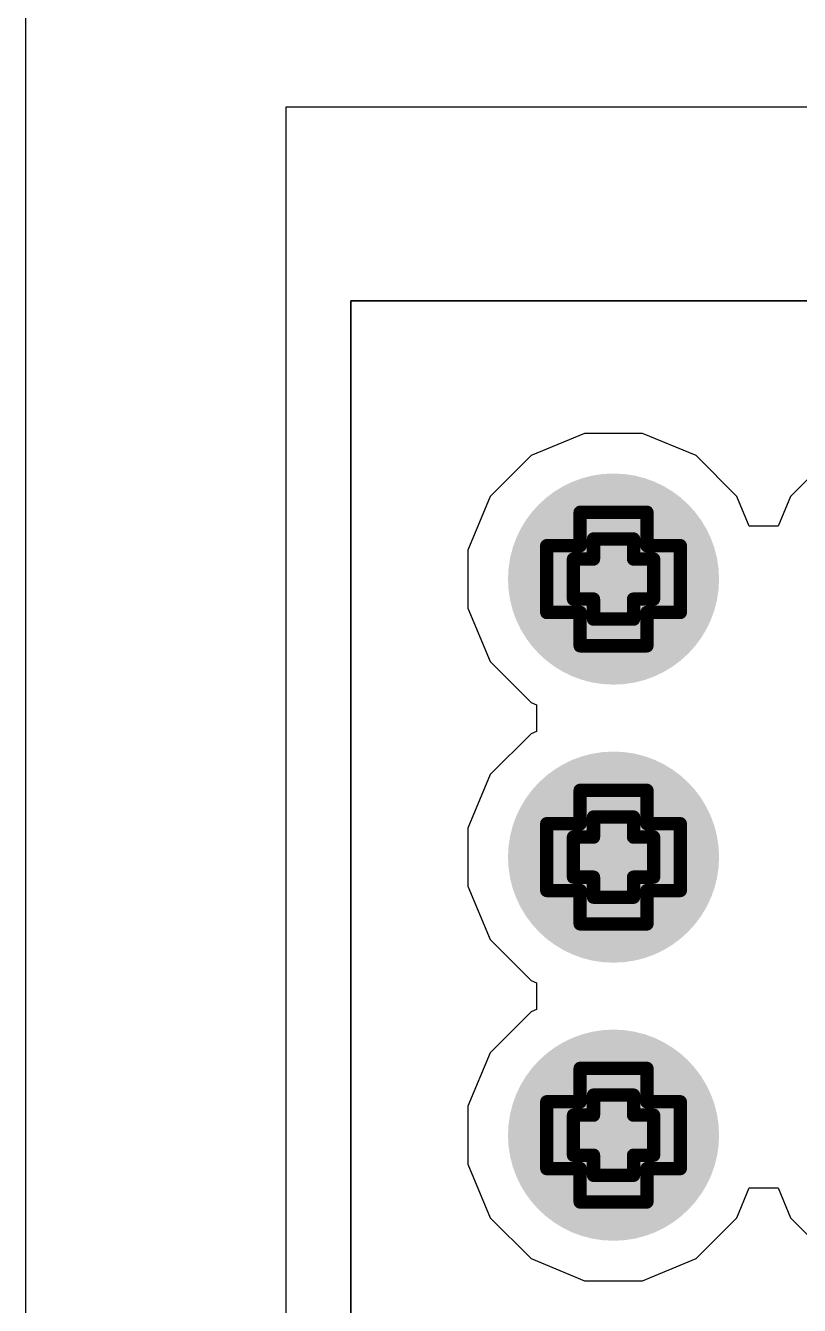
# Model space of a CAD drawing. Header units: inches. Extents: x -3 to 5259, y -3 to 5282.
# Drawn here: x 118.244 to 121.189, y 46.8 to 51.668 of the extents above; entities that cross this region are included whole.
import ezdxf

# ---------------------------------------------------------------- set-up
doc = ezdxf.new("R2010")
doc.units = ezdxf.units.IN
for name, color, linetype in [('Bottom Layer', 5, 'Continuous'), ('Bottom Solder', 6, 'Continuous'), ('Drill Drawing', 1, 'Continuous'), ('Layer 1', 16, 'Continuous'), ('Layer 2', 76, 'Continuous'), ('Top Layer', 1, 'Continuous'), ('Top Solder', 216, 'Continuous'), ('Via Holes', 16, 'Continuous')]:
    doc.layers.add(name, color=color, linetype=linetype)

msp = doc.modelspace()

# ---------------------------------------------------------------- hatches: boundary and pattern name
at = {"layer": 'Bottom Layer'}
h = msp.add_hatch(color=5, dxfattribs=at)
edge = h.paths.add_edge_path()
edge.add_arc((120.4815, 49.5625), 0.3, 0, 360)
h = msp.add_hatch(color=5, dxfattribs=at)
edge = h.paths.add_edge_path()
edge.add_arc((120.4815, 48.5048), 0.3, 0, 360)
h = msp.add_hatch(color=5, dxfattribs=at)
edge = h.paths.add_edge_path()
edge.add_arc((120.4815, 47.4471), 0.3, 0, 360)
at = {"layer": 'Bottom Solder'}
h = msp.add_hatch(color=6, dxfattribs=at)
edge = h.paths.add_edge_path()
edge.add_arc((120.4815, 49.5625), 0.4016, 0, 360)
h = msp.add_hatch(color=6, dxfattribs=at)
edge = h.paths.add_edge_path()
edge.add_arc((120.4815, 48.5048), 0.4016, 0, 360)
h = msp.add_hatch(color=6, dxfattribs=at)
edge = h.paths.add_edge_path()
edge.add_arc((120.4815, 47.4471), 0.4016, 0, 360)
at = {"layer": 'Layer 1'}
h = msp.add_hatch(color=16, dxfattribs=at)
edge = h.paths.add_edge_path()
edge.add_arc((120.4815, 49.5625), 0.3, 0, 360)
h = msp.add_hatch(color=16, dxfattribs=at)
edge = h.paths.add_edge_path()
edge.add_arc((120.4815, 48.5048), 0.3, 0, 360)
h = msp.add_hatch(color=16, dxfattribs=at)
edge = h.paths.add_edge_path()
edge.add_arc((120.4815, 47.4471), 0.3, 0, 360)
at = {"layer": 'Layer 2'}
h = msp.add_hatch(color=76, dxfattribs=at)
edge = h.paths.add_edge_path()
edge.add_arc((120.4815, 49.5625), 0.3, 0, 360)
h = msp.add_hatch(color=76, dxfattribs=at)
edge = h.paths.add_edge_path()
edge.add_arc((120.4815, 48.5048), 0.3, 0, 360)
h = msp.add_hatch(color=76, dxfattribs=at)
edge = h.paths.add_edge_path()
edge.add_arc((120.4815, 47.4471), 0.3, 0, 360)
at = {"layer": 'Top Layer'}
h = msp.add_hatch(color=1, dxfattribs=at)
edge = h.paths.add_edge_path()
edge.add_arc((120.4815, 49.5625), 0.3, 0, 360)
h = msp.add_hatch(color=1, dxfattribs=at)
edge = h.paths.add_edge_path()
edge.add_arc((120.4815, 48.5048), 0.3, 0, 360)
h = msp.add_hatch(color=1, dxfattribs=at)
edge = h.paths.add_edge_path()
edge.add_arc((120.4815, 47.4471), 0.3, 0, 360)
at = {"layer": 'Top Solder'}
h = msp.add_hatch(color=216, dxfattribs=at)
edge = h.paths.add_edge_path()
edge.add_arc((120.4815, 49.5625), 0.4016, 0, 360)
h = msp.add_hatch(color=216, dxfattribs=at)
edge = h.paths.add_edge_path()
edge.add_arc((120.4815, 48.5048), 0.4016, 0, 360)
h = msp.add_hatch(color=216, dxfattribs=at)
edge = h.paths.add_edge_path()
edge.add_arc((120.4815, 47.4471), 0.4016, 0, 360)
at = {"layer": 'Via Holes'}
h = msp.add_hatch(color=7, dxfattribs=at)
edge = h.paths.add_edge_path()
edge.add_arc((120.4815, 49.5625), 0.15, 0, 360)
h = msp.add_hatch(color=7, dxfattribs=at)
edge = h.paths.add_edge_path()
edge.add_arc((120.4815, 48.5048), 0.15, 0, 360)
h = msp.add_hatch(color=7, dxfattribs=at)
edge = h.paths.add_edge_path()
edge.add_arc((120.4815, 47.4471), 0.15, 0, 360)

# ---------------------------------------------------------------- linework, layer by layer
at = {"layer": 'Bottom Layer'}
for p, q in [((119.4816, 34.29), (119.4816, 50.6205)), ((119.4816, 50.6205), (124.841, 50.6205)), ((124.841, 50.6205), (119.4816, 50.6205)), ((119.4816, 50.6205), (119.4816, 34.29)), ((124.841, 50.6205), (119.4816, 50.6205)), ((119.4816, 50.6205), (119.4816, 34.29))]:
    msp.add_line(p, q, dxfattribs=at)
at = {"layer": 'Drill Drawing'}
for points in [[(120.3545, 49.6895, 0.0508, 0.0508, 0), (120.3545, 49.8165, 0.0508, 0.0508, 0)], [(120.3545, 49.8165, 0.0508, 0.0508, 0), (120.6085, 49.8165, 0.0508, 0.0508, 0)], [(120.6085, 49.6895, 0.0508, 0.0508, 0), (120.6085, 49.8165, 0.0508, 0.0508, 0)], [(120.2275, 49.4355, 0.0508, 0.0508, 0), (120.2275, 49.6895, 0.0508, 0.0508, 0)], [(120.2275, 49.6895, 0.0508, 0.0508, 0), (120.3545, 49.6895, 0.0508, 0.0508, 0)], [(120.4053, 49.6387, 0.0508, 0.0508, 0), (120.4053, 49.7149, 0.0508, 0.0508, 0)], [(120.4053, 49.7149, 0.0508, 0.0508, 0), (120.5577, 49.7149, 0.0508, 0.0508, 0)], [(120.5577, 49.6387, 0.0508, 0.0508, 0), (120.5577, 49.7149, 0.0508, 0.0508, 0)], [(120.6085, 49.6895, 0.0508, 0.0508, 0), (120.7355, 49.6895, 0.0508, 0.0508, 0)], [(120.7355, 49.4355, 0.0508, 0.0508, 0), (120.7355, 49.6895, 0.0508, 0.0508, 0)], [(120.3291, 49.4863, 0.0508, 0.0508, 0), (120.3291, 49.6387, 0.0508, 0.0508, 0)], [(120.3291, 49.6387, 0.0508, 0.0508, 0), (120.4053, 49.6387, 0.0508, 0.0508, 0)], [(120.5577, 49.6387, 0.0508, 0.0508, 0), (120.6339, 49.6387, 0.0508, 0.0508, 0)], [(120.6339, 49.4863, 0.0508, 0.0508, 0), (120.6339, 49.6387, 0.0508, 0.0508, 0)], [(120.3291, 49.4863, 0.0508, 0.0508, 0), (120.4053, 49.4863, 0.0508, 0.0508, 0)], [(120.4053, 49.4101, 0.0508, 0.0508, 0), (120.4053, 49.4863, 0.0508, 0.0508, 0)], [(120.5577, 49.4863, 0.0508, 0.0508, 0), (120.6339, 49.4863, 0.0508, 0.0508, 0)], [(120.5577, 49.4101, 0.0508, 0.0508, 0), (120.5577, 49.4863, 0.0508, 0.0508, 0)], [(120.2275, 49.4355, 0.0508, 0.0508, 0), (120.3545, 49.4355, 0.0508, 0.0508, 0)], [(120.3545, 49.3085, 0.0508, 0.0508, 0), (120.3545, 49.4355, 0.0508, 0.0508, 0)], [(120.6085, 49.4355, 0.0508, 0.0508, 0), (120.7355, 49.4355, 0.0508, 0.0508, 0)], [(120.6085, 49.3085, 0.0508, 0.0508, 0), (120.6085, 49.4355, 0.0508, 0.0508, 0)], [(120.4053, 49.4101, 0.0508, 0.0508, 0), (120.5577, 49.4101, 0.0508, 0.0508, 0)], [(120.3545, 49.3085, 0.0508, 0.0508, 0), (120.6085, 49.3085, 0.0508, 0.0508, 0)], [(120.3545, 48.6318, 0.0508, 0.0508, 0), (120.3545, 48.7588, 0.0508, 0.0508, 0)], [(120.3545, 48.7588, 0.0508, 0.0508, 0), (120.6085, 48.7588, 0.0508, 0.0508, 0)], [(120.6085, 48.6318, 0.0508, 0.0508, 0), (120.6085, 48.7588, 0.0508, 0.0508, 0)], [(120.4053, 48.581, 0.0508, 0.0508, 0), (120.4053, 48.6572, 0.0508, 0.0508, 0)], [(120.4053, 48.6572, 0.0508, 0.0508, 0), (120.5577, 48.6572, 0.0508, 0.0508, 0)], [(120.5577, 48.581, 0.0508, 0.0508, 0), (120.5577, 48.6572, 0.0508, 0.0508, 0)], [(120.2275, 48.3778, 0.0508, 0.0508, 0), (120.2275, 48.6318, 0.0508, 0.0508, 0)], [(120.2275, 48.6318, 0.0508, 0.0508, 0), (120.3545, 48.6318, 0.0508, 0.0508, 0)], [(120.6085, 48.6318, 0.0508, 0.0508, 0), (120.7355, 48.6318, 0.0508, 0.0508, 0)], [(120.7355, 48.3778, 0.0508, 0.0508, 0), (120.7355, 48.6318, 0.0508, 0.0508, 0)], [(120.3291, 48.4286, 0.0508, 0.0508, 0), (120.3291, 48.581, 0.0508, 0.0508, 0)], [(120.3291, 48.581, 0.0508, 0.0508, 0), (120.4053, 48.581, 0.0508, 0.0508, 0)], [(120.5577, 48.581, 0.0508, 0.0508, 0), (120.6339, 48.581, 0.0508, 0.0508, 0)], [(120.6339, 48.4286, 0.0508, 0.0508, 0), (120.6339, 48.581, 0.0508, 0.0508, 0)], [(120.3291, 48.4286, 0.0508, 0.0508, 0), (120.4053, 48.4286, 0.0508, 0.0508, 0)], [(120.4053, 48.3524, 0.0508, 0.0508, 0), (120.4053, 48.4286, 0.0508, 0.0508, 0)], [(120.5577, 48.4286, 0.0508, 0.0508, 0), (120.6339, 48.4286, 0.0508, 0.0508, 0)], [(120.5577, 48.3524, 0.0508, 0.0508, 0), (120.5577, 48.4286, 0.0508, 0.0508, 0)], [(120.2275, 48.3778, 0.0508, 0.0508, 0), (120.3545, 48.3778, 0.0508, 0.0508, 0)], [(120.3545, 48.2508, 0.0508, 0.0508, 0), (120.3545, 48.3778, 0.0508, 0.0508, 0)], [(120.6085, 48.3778, 0.0508, 0.0508, 0), (120.7355, 48.3778, 0.0508, 0.0508, 0)], [(120.6085, 48.2508, 0.0508, 0.0508, 0), (120.6085, 48.3778, 0.0508, 0.0508, 0)], [(120.4053, 48.3524, 0.0508, 0.0508, 0), (120.5577, 48.3524, 0.0508, 0.0508, 0)], [(120.3545, 48.2508, 0.0508, 0.0508, 0), (120.6085, 48.2508, 0.0508, 0.0508, 0)], [(120.3545, 47.5741, 0.0508, 0.0508, 0), (120.3545, 47.7011, 0.0508, 0.0508, 0)], [(120.3545, 47.7011, 0.0508, 0.0508, 0), (120.6085, 47.7011, 0.0508, 0.0508, 0)], [(120.6085, 47.5741, 0.0508, 0.0508, 0), (120.6085, 47.7011, 0.0508, 0.0508, 0)], [(120.4053, 47.5233, 0.0508, 0.0508, 0), (120.4053, 47.5995, 0.0508, 0.0508, 0)], [(120.4053, 47.5995, 0.0508, 0.0508, 0), (120.5577, 47.5995, 0.0508, 0.0508, 0)], [(120.5577, 47.5233, 0.0508, 0.0508, 0), (120.5577, 47.5995, 0.0508, 0.0508, 0)], [(120.2275, 47.3201, 0.0508, 0.0508, 0), (120.2275, 47.5741, 0.0508, 0.0508, 0)], [(120.2275, 47.5741, 0.0508, 0.0508, 0), (120.3545, 47.5741, 0.0508, 0.0508, 0)], [(120.6085, 47.5741, 0.0508, 0.0508, 0), (120.7355, 47.5741, 0.0508, 0.0508, 0)], [(120.7355, 47.3201, 0.0508, 0.0508, 0), (120.7355, 47.5741, 0.0508, 0.0508, 0)], [(120.3291, 47.3709, 0.0508, 0.0508, 0), (120.3291, 47.5233, 0.0508, 0.0508, 0)], [(120.3291, 47.5233, 0.0508, 0.0508, 0), (120.4053, 47.5233, 0.0508, 0.0508, 0)], [(120.5577, 47.5233, 0.0508, 0.0508, 0), (120.6339, 47.5233, 0.0508, 0.0508, 0)], [(120.6339, 47.3709, 0.0508, 0.0508, 0), (120.6339, 47.5233, 0.0508, 0.0508, 0)], [(120.3291, 47.3709, 0.0508, 0.0508, 0), (120.4053, 47.3709, 0.0508, 0.0508, 0)], [(120.4053, 47.2947, 0.0508, 0.0508, 0), (120.4053, 47.3709, 0.0508, 0.0508, 0)], [(120.5577, 47.3709, 0.0508, 0.0508, 0), (120.6339, 47.3709, 0.0508, 0.0508, 0)], [(120.5577, 47.2947, 0.0508, 0.0508, 0), (120.5577, 47.3709, 0.0508, 0.0508, 0)], [(120.2275, 47.3201, 0.0508, 0.0508, 0), (120.3545, 47.3201, 0.0508, 0.0508, 0)], [(120.3545, 47.1931, 0.0508, 0.0508, 0), (120.3545, 47.3201, 0.0508, 0.0508, 0)], [(120.4053, 47.2947, 0.0508, 0.0508, 0), (120.5577, 47.2947, 0.0508, 0.0508, 0)], [(120.6085, 47.3201, 0.0508, 0.0508, 0), (120.7355, 47.3201, 0.0508, 0.0508, 0)], [(120.6085, 47.1931, 0.0508, 0.0508, 0), (120.6085, 47.3201, 0.0508, 0.0508, 0)], [(120.3545, 47.1931, 0.0508, 0.0508, 0), (120.6085, 47.1931, 0.0508, 0.0508, 0)]]:
    msp.add_lwpolyline(points, format="xyseb", dxfattribs=at)
for points in [[(120.3418, 49.8165, 0.0254, 0.0254, 1), (120.3672, 49.8165, 0.0254, 0.0254, 1)], [(120.3418, 49.8165, 0.0254, 0.0254, 1), (120.3672, 49.8165, 0.0254, 0.0254, 1)], [(120.5958, 49.8165, 0.0254, 0.0254, 1), (120.6212, 49.8165, 0.0254, 0.0254, 1)], [(120.5958, 49.8165, 0.0254, 0.0254, 1), (120.6212, 49.8165, 0.0254, 0.0254, 1)], [(120.2148, 49.6895, 0.0254, 0.0254, 1), (120.2402, 49.6895, 0.0254, 0.0254, 1)], [(120.2148, 49.6895, 0.0254, 0.0254, 1), (120.2402, 49.6895, 0.0254, 0.0254, 1)], [(120.3418, 49.6895, 0.0254, 0.0254, 1), (120.3672, 49.6895, 0.0254, 0.0254, 1)], [(120.3418, 49.6895, 0.0254, 0.0254, 1), (120.3672, 49.6895, 0.0254, 0.0254, 1)], [(120.3926, 49.7149, 0.0254, 0.0254, 1), (120.418, 49.7149, 0.0254, 0.0254, 1)], [(120.3926, 49.7149, 0.0254, 0.0254, 1), (120.418, 49.7149, 0.0254, 0.0254, 1)], [(120.545, 49.7149, 0.0254, 0.0254, 1), (120.5704, 49.7149, 0.0254, 0.0254, 1)], [(120.545, 49.7149, 0.0254, 0.0254, 1), (120.5704, 49.7149, 0.0254, 0.0254, 1)], [(120.5958, 49.6895, 0.0254, 0.0254, 1), (120.6212, 49.6895, 0.0254, 0.0254, 1)], [(120.5958, 49.6895, 0.0254, 0.0254, 1), (120.6212, 49.6895, 0.0254, 0.0254, 1)], [(120.7228, 49.6895, 0.0254, 0.0254, 1), (120.7482, 49.6895, 0.0254, 0.0254, 1)], [(120.7228, 49.6895, 0.0254, 0.0254, 1), (120.7482, 49.6895, 0.0254, 0.0254, 1)], [(120.3164, 49.6387, 0.0254, 0.0254, 1), (120.3418, 49.6387, 0.0254, 0.0254, 1)], [(120.3164, 49.6387, 0.0254, 0.0254, 1), (120.3418, 49.6387, 0.0254, 0.0254, 1)], [(120.3926, 49.6387, 0.0254, 0.0254, 1), (120.418, 49.6387, 0.0254, 0.0254, 1)], [(120.3926, 49.6387, 0.0254, 0.0254, 1), (120.418, 49.6387, 0.0254, 0.0254, 1)], [(120.545, 49.6387, 0.0254, 0.0254, 1), (120.5704, 49.6387, 0.0254, 0.0254, 1)], [(120.545, 49.6387, 0.0254, 0.0254, 1), (120.5704, 49.6387, 0.0254, 0.0254, 1)], [(120.6212, 49.6387, 0.0254, 0.0254, 1), (120.6466, 49.6387, 0.0254, 0.0254, 1)], [(120.6212, 49.6387, 0.0254, 0.0254, 1), (120.6466, 49.6387, 0.0254, 0.0254, 1)], [(120.3164, 49.4863, 0.0254, 0.0254, 1), (120.3418, 49.4863, 0.0254, 0.0254, 1)], [(120.3164, 49.4863, 0.0254, 0.0254, 1), (120.3418, 49.4863, 0.0254, 0.0254, 1)], [(120.3926, 49.4863, 0.0254, 0.0254, 1), (120.418, 49.4863, 0.0254, 0.0254, 1)], [(120.3926, 49.4863, 0.0254, 0.0254, 1), (120.418, 49.4863, 0.0254, 0.0254, 1)], [(120.545, 49.4863, 0.0254, 0.0254, 1), (120.5704, 49.4863, 0.0254, 0.0254, 1)], [(120.545, 49.4863, 0.0254, 0.0254, 1), (120.5704, 49.4863, 0.0254, 0.0254, 1)], [(120.6212, 49.4863, 0.0254, 0.0254, 1), (120.6466, 49.4863, 0.0254, 0.0254, 1)], [(120.6212, 49.4863, 0.0254, 0.0254, 1), (120.6466, 49.4863, 0.0254, 0.0254, 1)], [(120.2148, 49.4355, 0.0254, 0.0254, 1), (120.2402, 49.4355, 0.0254, 0.0254, 1)], [(120.2148, 49.4355, 0.0254, 0.0254, 1), (120.2402, 49.4355, 0.0254, 0.0254, 1)], [(120.3418, 49.4355, 0.0254, 0.0254, 1), (120.3672, 49.4355, 0.0254, 0.0254, 1)], [(120.3418, 49.4355, 0.0254, 0.0254, 1), (120.3672, 49.4355, 0.0254, 0.0254, 1)], [(120.5958, 49.4355, 0.0254, 0.0254, 1), (120.6212, 49.4355, 0.0254, 0.0254, 1)], [(120.5958, 49.4355, 0.0254, 0.0254, 1), (120.6212, 49.4355, 0.0254, 0.0254, 1)], [(120.7228, 49.4355, 0.0254, 0.0254, 1), (120.7482, 49.4355, 0.0254, 0.0254, 1)], [(120.7228, 49.4355, 0.0254, 0.0254, 1), (120.7482, 49.4355, 0.0254, 0.0254, 1)], [(120.3926, 49.4101, 0.0254, 0.0254, 1), (120.418, 49.4101, 0.0254, 0.0254, 1)], [(120.3926, 49.4101, 0.0254, 0.0254, 1), (120.418, 49.4101, 0.0254, 0.0254, 1)], [(120.545, 49.4101, 0.0254, 0.0254, 1), (120.5704, 49.4101, 0.0254, 0.0254, 1)], [(120.545, 49.4101, 0.0254, 0.0254, 1), (120.5704, 49.4101, 0.0254, 0.0254, 1)], [(120.3418, 49.3085, 0.0254, 0.0254, 1), (120.3672, 49.3085, 0.0254, 0.0254, 1)], [(120.3418, 49.3085, 0.0254, 0.0254, 1), (120.3672, 49.3085, 0.0254, 0.0254, 1)], [(120.5958, 49.3085, 0.0254, 0.0254, 1), (120.6212, 49.3085, 0.0254, 0.0254, 1)], [(120.5958, 49.3085, 0.0254, 0.0254, 1), (120.6212, 49.3085, 0.0254, 0.0254, 1)], [(120.3418, 48.7588, 0.0254, 0.0254, 1), (120.3672, 48.7588, 0.0254, 0.0254, 1)], [(120.3418, 48.7588, 0.0254, 0.0254, 1), (120.3672, 48.7588, 0.0254, 0.0254, 1)], [(120.5958, 48.7588, 0.0254, 0.0254, 1), (120.6212, 48.7588, 0.0254, 0.0254, 1)], [(120.5958, 48.7588, 0.0254, 0.0254, 1), (120.6212, 48.7588, 0.0254, 0.0254, 1)], [(120.3926, 48.6572, 0.0254, 0.0254, 1), (120.418, 48.6572, 0.0254, 0.0254, 1)], [(120.3926, 48.6572, 0.0254, 0.0254, 1), (120.418, 48.6572, 0.0254, 0.0254, 1)], [(120.545, 48.6572, 0.0254, 0.0254, 1), (120.5704, 48.6572, 0.0254, 0.0254, 1)], [(120.545, 48.6572, 0.0254, 0.0254, 1), (120.5704, 48.6572, 0.0254, 0.0254, 1)], [(120.2148, 48.6318, 0.0254, 0.0254, 1), (120.2402, 48.6318, 0.0254, 0.0254, 1)], [(120.2148, 48.6318, 0.0254, 0.0254, 1), (120.2402, 48.6318, 0.0254, 0.0254, 1)], [(120.3418, 48.6318, 0.0254, 0.0254, 1), (120.3672, 48.6318, 0.0254, 0.0254, 1)], [(120.3418, 48.6318, 0.0254, 0.0254, 1), (120.3672, 48.6318, 0.0254, 0.0254, 1)], [(120.5958, 48.6318, 0.0254, 0.0254, 1), (120.6212, 48.6318, 0.0254, 0.0254, 1)], [(120.5958, 48.6318, 0.0254, 0.0254, 1), (120.6212, 48.6318, 0.0254, 0.0254, 1)], [(120.7228, 48.6318, 0.0254, 0.0254, 1), (120.7482, 48.6318, 0.0254, 0.0254, 1)], [(120.7228, 48.6318, 0.0254, 0.0254, 1), (120.7482, 48.6318, 0.0254, 0.0254, 1)], [(120.3164, 48.581, 0.0254, 0.0254, 1), (120.3418, 48.581, 0.0254, 0.0254, 1)], [(120.3164, 48.581, 0.0254, 0.0254, 1), (120.3418, 48.581, 0.0254, 0.0254, 1)], [(120.3926, 48.581, 0.0254, 0.0254, 1), (120.418, 48.581, 0.0254, 0.0254, 1)], [(120.3926, 48.581, 0.0254, 0.0254, 1), (120.418, 48.581, 0.0254, 0.0254, 1)], [(120.545, 48.581, 0.0254, 0.0254, 1), (120.5704, 48.581, 0.0254, 0.0254, 1)], [(120.545, 48.581, 0.0254, 0.0254, 1), (120.5704, 48.581, 0.0254, 0.0254, 1)], [(120.6212, 48.581, 0.0254, 0.0254, 1), (120.6466, 48.581, 0.0254, 0.0254, 1)], [(120.6212, 48.581, 0.0254, 0.0254, 1), (120.6466, 48.581, 0.0254, 0.0254, 1)], [(120.3164, 48.4286, 0.0254, 0.0254, 1), (120.3418, 48.4286, 0.0254, 0.0254, 1)], [(120.3164, 48.4286, 0.0254, 0.0254, 1), (120.3418, 48.4286, 0.0254, 0.0254, 1)], [(120.3926, 48.4286, 0.0254, 0.0254, 1), (120.418, 48.4286, 0.0254, 0.0254, 1)], [(120.3926, 48.4286, 0.0254, 0.0254, 1), (120.418, 48.4286, 0.0254, 0.0254, 1)], [(120.545, 48.4286, 0.0254, 0.0254, 1), (120.5704, 48.4286, 0.0254, 0.0254, 1)], [(120.545, 48.4286, 0.0254, 0.0254, 1), (120.5704, 48.4286, 0.0254, 0.0254, 1)], [(120.6212, 48.4286, 0.0254, 0.0254, 1), (120.6466, 48.4286, 0.0254, 0.0254, 1)], [(120.6212, 48.4286, 0.0254, 0.0254, 1), (120.6466, 48.4286, 0.0254, 0.0254, 1)], [(120.2148, 48.3778, 0.0254, 0.0254, 1), (120.2402, 48.3778, 0.0254, 0.0254, 1)], [(120.2148, 48.3778, 0.0254, 0.0254, 1), (120.2402, 48.3778, 0.0254, 0.0254, 1)], [(120.3418, 48.3778, 0.0254, 0.0254, 1), (120.3672, 48.3778, 0.0254, 0.0254, 1)], [(120.3418, 48.3778, 0.0254, 0.0254, 1), (120.3672, 48.3778, 0.0254, 0.0254, 1)], [(120.5958, 48.3778, 0.0254, 0.0254, 1), (120.6212, 48.3778, 0.0254, 0.0254, 1)], [(120.5958, 48.3778, 0.0254, 0.0254, 1), (120.6212, 48.3778, 0.0254, 0.0254, 1)], [(120.7228, 48.3778, 0.0254, 0.0254, 1), (120.7482, 48.3778, 0.0254, 0.0254, 1)], [(120.7228, 48.3778, 0.0254, 0.0254, 1), (120.7482, 48.3778, 0.0254, 0.0254, 1)], [(120.3926, 48.3524, 0.0254, 0.0254, 1), (120.418, 48.3524, 0.0254, 0.0254, 1)], [(120.3926, 48.3524, 0.0254, 0.0254, 1), (120.418, 48.3524, 0.0254, 0.0254, 1)], [(120.545, 48.3524, 0.0254, 0.0254, 1), (120.5704, 48.3524, 0.0254, 0.0254, 1)], [(120.545, 48.3524, 0.0254, 0.0254, 1), (120.5704, 48.3524, 0.0254, 0.0254, 1)], [(120.3418, 48.2508, 0.0254, 0.0254, 1), (120.3672, 48.2508, 0.0254, 0.0254, 1)], [(120.3418, 48.2508, 0.0254, 0.0254, 1), (120.3672, 48.2508, 0.0254, 0.0254, 1)], [(120.5958, 48.2508, 0.0254, 0.0254, 1), (120.6212, 48.2508, 0.0254, 0.0254, 1)], [(120.5958, 48.2508, 0.0254, 0.0254, 1), (120.6212, 48.2508, 0.0254, 0.0254, 1)], [(120.3418, 47.7011, 0.0254, 0.0254, 1), (120.3672, 47.7011, 0.0254, 0.0254, 1)], [(120.3418, 47.7011, 0.0254, 0.0254, 1), (120.3672, 47.7011, 0.0254, 0.0254, 1)], [(120.5958, 47.7011, 0.0254, 0.0254, 1), (120.6212, 47.7011, 0.0254, 0.0254, 1)], [(120.5958, 47.7011, 0.0254, 0.0254, 1), (120.6212, 47.7011, 0.0254, 0.0254, 1)], [(120.3926, 47.5995, 0.0254, 0.0254, 1), (120.418, 47.5995, 0.0254, 0.0254, 1)], [(120.3926, 47.5995, 0.0254, 0.0254, 1), (120.418, 47.5995, 0.0254, 0.0254, 1)], [(120.545, 47.5995, 0.0254, 0.0254, 1), (120.5704, 47.5995, 0.0254, 0.0254, 1)], [(120.545, 47.5995, 0.0254, 0.0254, 1), (120.5704, 47.5995, 0.0254, 0.0254, 1)], [(120.2148, 47.5741, 0.0254, 0.0254, 1), (120.2402, 47.5741, 0.0254, 0.0254, 1)], [(120.2148, 47.5741, 0.0254, 0.0254, 1), (120.2402, 47.5741, 0.0254, 0.0254, 1)], [(120.3418, 47.5741, 0.0254, 0.0254, 1), (120.3672, 47.5741, 0.0254, 0.0254, 1)], [(120.3418, 47.5741, 0.0254, 0.0254, 1), (120.3672, 47.5741, 0.0254, 0.0254, 1)], [(120.5958, 47.5741, 0.0254, 0.0254, 1), (120.6212, 47.5741, 0.0254, 0.0254, 1)], [(120.5958, 47.5741, 0.0254, 0.0254, 1), (120.6212, 47.5741, 0.0254, 0.0254, 1)], [(120.7228, 47.5741, 0.0254, 0.0254, 1), (120.7482, 47.5741, 0.0254, 0.0254, 1)], [(120.7228, 47.5741, 0.0254, 0.0254, 1), (120.7482, 47.5741, 0.0254, 0.0254, 1)], [(120.3164, 47.5233, 0.0254, 0.0254, 1), (120.3418, 47.5233, 0.0254, 0.0254, 1)], [(120.3164, 47.5233, 0.0254, 0.0254, 1), (120.3418, 47.5233, 0.0254, 0.0254, 1)], [(120.3926, 47.5233, 0.0254, 0.0254, 1), (120.418, 47.5233, 0.0254, 0.0254, 1)], [(120.3926, 47.5233, 0.0254, 0.0254, 1), (120.418, 47.5233, 0.0254, 0.0254, 1)], [(120.545, 47.5233, 0.0254, 0.0254, 1), (120.5704, 47.5233, 0.0254, 0.0254, 1)], [(120.545, 47.5233, 0.0254, 0.0254, 1), (120.5704, 47.5233, 0.0254, 0.0254, 1)], [(120.6212, 47.5233, 0.0254, 0.0254, 1), (120.6466, 47.5233, 0.0254, 0.0254, 1)], [(120.6212, 47.5233, 0.0254, 0.0254, 1), (120.6466, 47.5233, 0.0254, 0.0254, 1)], [(120.3164, 47.3709, 0.0254, 0.0254, 1), (120.3418, 47.3709, 0.0254, 0.0254, 1)], [(120.3164, 47.3709, 0.0254, 0.0254, 1), (120.3418, 47.3709, 0.0254, 0.0254, 1)], [(120.3926, 47.3709, 0.0254, 0.0254, 1), (120.418, 47.3709, 0.0254, 0.0254, 1)], [(120.3926, 47.3709, 0.0254, 0.0254, 1), (120.418, 47.3709, 0.0254, 0.0254, 1)], [(120.545, 47.3709, 0.0254, 0.0254, 1), (120.5704, 47.3709, 0.0254, 0.0254, 1)], [(120.545, 47.3709, 0.0254, 0.0254, 1), (120.5704, 47.3709, 0.0254, 0.0254, 1)], [(120.6212, 47.3709, 0.0254, 0.0254, 1), (120.6466, 47.3709, 0.0254, 0.0254, 1)], [(120.6212, 47.3709, 0.0254, 0.0254, 1), (120.6466, 47.3709, 0.0254, 0.0254, 1)], [(120.2148, 47.3201, 0.0254, 0.0254, 1), (120.2402, 47.3201, 0.0254, 0.0254, 1)], [(120.2148, 47.3201, 0.0254, 0.0254, 1), (120.2402, 47.3201, 0.0254, 0.0254, 1)], [(120.3418, 47.3201, 0.0254, 0.0254, 1), (120.3672, 47.3201, 0.0254, 0.0254, 1)], [(120.3418, 47.3201, 0.0254, 0.0254, 1), (120.3672, 47.3201, 0.0254, 0.0254, 1)], [(120.3926, 47.2947, 0.0254, 0.0254, 1), (120.418, 47.2947, 0.0254, 0.0254, 1)], [(120.3926, 47.2947, 0.0254, 0.0254, 1), (120.418, 47.2947, 0.0254, 0.0254, 1)], [(120.545, 47.2947, 0.0254, 0.0254, 1), (120.5704, 47.2947, 0.0254, 0.0254, 1)], [(120.545, 47.2947, 0.0254, 0.0254, 1), (120.5704, 47.2947, 0.0254, 0.0254, 1)], [(120.5958, 47.3201, 0.0254, 0.0254, 1), (120.6212, 47.3201, 0.0254, 0.0254, 1)], [(120.5958, 47.3201, 0.0254, 0.0254, 1), (120.6212, 47.3201, 0.0254, 0.0254, 1)], [(120.7228, 47.3201, 0.0254, 0.0254, 1), (120.7482, 47.3201, 0.0254, 0.0254, 1)], [(120.7228, 47.3201, 0.0254, 0.0254, 1), (120.7482, 47.3201, 0.0254, 0.0254, 1)], [(120.3418, 47.1931, 0.0254, 0.0254, 1), (120.3672, 47.1931, 0.0254, 0.0254, 1)], [(120.3418, 47.1931, 0.0254, 0.0254, 1), (120.3672, 47.1931, 0.0254, 0.0254, 1)], [(120.5958, 47.1931, 0.0254, 0.0254, 1), (120.6212, 47.1931, 0.0254, 0.0254, 1)], [(120.5958, 47.1931, 0.0254, 0.0254, 1), (120.6212, 47.1931, 0.0254, 0.0254, 1)]]:
    msp.add_lwpolyline(points, format="xyseb", close=True, dxfattribs=at)
at = {"layer": 'Layer 1'}
for p, q in [((120.3714, 50.1165), (120.1677, 50.0321)), ((120.5917, 50.1165), (120.3714, 50.1165)), ((120.7954, 50.0321), (120.5917, 50.1165)), ((120.1677, 50.0321), (120.0119, 49.8763)), ((120.9512, 49.8763), (120.7954, 50.0321)), ((121.3107, 50.0321), (121.1549, 49.8763)), ((120.0119, 49.8763), (119.9276, 49.6727)), ((120.9981, 49.7632), (120.9512, 49.8763)), ((121.1549, 49.8763), (121.108, 49.7632)), ((121.108, 49.7632), (120.9981, 49.7632)), ((119.9276, 49.6727), (119.9276, 49.4523)), ((119.9276, 49.4523), (120.0119, 49.2486)), ((120.0119, 49.2486), (120.1677, 49.0928)), ((120.1677, 49.0928), (120.188, 49.0844)), ((120.188, 49.0844), (120.188, 48.9828)), ((120.1677, 48.9744), (120.0119, 48.8186)), ((120.188, 48.9828), (120.1677, 48.9744)), ((120.0119, 48.8186), (119.9276, 48.615)), ((119.9276, 48.615), (119.9276, 48.3946)), ((119.9276, 48.3946), (120.0119, 48.191)), ((120.0119, 48.191), (120.1677, 48.0351)), ((120.1677, 48.0351), (120.188, 48.0267)), ((120.188, 48.0267), (120.188, 47.9251)), ((120.1677, 47.9168), (120.0119, 47.7609)), ((120.188, 47.9251), (120.1677, 47.9168)), ((120.0119, 47.7609), (119.9276, 47.5573)), ((119.9276, 47.5573), (119.9276, 47.3369)), ((119.9276, 47.3369), (120.0119, 47.1333)), ((120.9512, 47.1333), (120.9981, 47.2464)), ((120.9981, 47.2464), (121.108, 47.2464)), ((121.108, 47.2464), (121.1549, 47.1333)), ((120.0119, 47.1333), (120.1677, 46.9775)), ((120.7954, 46.9775), (120.9512, 47.1333)), ((121.1549, 47.1333), (121.3107, 46.9775)), ((120.1677, 46.9775), (120.3714, 46.8931)), ((120.5917, 46.8931), (120.7954, 46.9775)), ((120.3714, 46.8931), (120.5917, 46.8931))]:
    msp.add_line(p, q, dxfattribs=at)
at = {"layer": 'Layer 2'}
for p, q in [((118.2442, 85.8783), (118.2442, 33.4003)), ((119.2361, 34.29), (119.2361, 51.3588)), ((119.2361, 51.3588), (141.5024, 51.3588))]:
    msp.add_line(p, q, dxfattribs=at)

doc.saveas('drawing.dxf')
